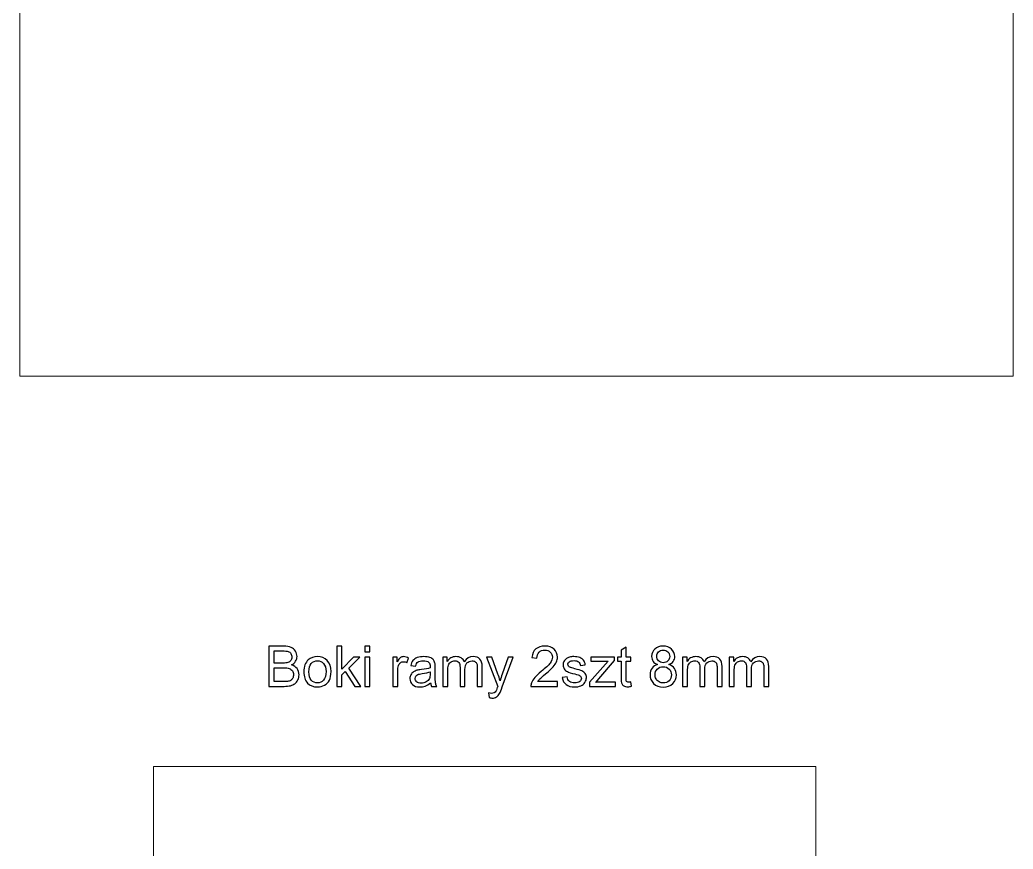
# Model space of a CAD drawing. Header units: millimetres. Extents: x -714 to 63, y -399 to 602.
# Drawn here: x -237 to 63, y 101.2 to 351.5 of the extents above; entities that cross this region are included whole.
import ezdxf

# ---------------------------------------------------------------- set-up
doc = ezdxf.new("R2010")
doc.units = ezdxf.units.MM
doc.header["$MEASUREMENT"] = 0
doc.layers.add('Layer 1', color=7, linetype='Continuous')

msp = doc.modelspace()

# ---------------------------------------------------------------- linework, layer by layer
at = {"layer": 'Layer 1', "color": 250, "lineweight": 20}
msp.add_lwpolyline([(-236.9828, 244.0033), (63.0172, 244.0033), (63.0172, 544.0033), (-236.9828, 544.0033), (-236.9828, 244.0033)], close=True, dxfattribs=at)
at = {"layer": 'Layer 1', "color": 250}
for points, knots in [([(-161.8298, 150.3164), (-161.8298, 150.3164), (-161.8298, 162.4406), (-161.8298, 162.4406), (-161.8298, 162.4406), (-161.8298, 162.4406), (-157.2814, 162.4406), (-157.2814, 162.4406), (-157.2814, 162.4406), (-156.3559, 162.4406), (-155.6137, 162.3193), (-155.0523, 162.0738), (-155.0523, 162.0738), (-154.4936, 161.8282), (-154.0563, 161.45), (-153.7403, 160.9392), (-153.7403, 160.9392), (-153.4214, 160.4312), (-153.2634, 159.8978), (-153.2634, 159.339), (-153.2634, 159.339), (-153.2634, 158.8226), (-153.4044, 158.3343), (-153.6838, 157.8771), (-153.6838, 157.8771), (-153.9631, 157.4199), (-154.3864, 157.0502), (-154.9535, 156.768), (-154.9535, 156.768), (-154.22, 156.5535), (-153.6556, 156.1866), (-153.2634, 155.6673), (-153.2634, 155.6673), (-152.8683, 155.1509), (-152.6709, 154.5384), (-152.6709, 153.8329), (-152.6709, 153.8329), (-152.6709, 153.2628), (-152.7922, 152.735), (-153.032, 152.2468), (-153.032, 152.2468), (-153.2719, 151.7586), (-153.5681, 151.3832), (-153.9208, 151.1179), (-153.9208, 151.1179), (-154.2735, 150.8554), (-154.7165, 150.6551), (-155.2469, 150.5196), (-155.2469, 150.5196), (-155.7802, 150.3841), (-156.4321, 150.3164), (-157.2052, 150.3164), (-157.2052, 150.3164), (-157.2052, 150.3164), (-161.8298, 150.3164), (-161.8298, 150.3164)], [0, 0, 0, 0, 0.06666667, 0.06666667, 0.06666667, 0.06666667, 0.13333333, 0.13333333, 0.13333333, 0.13333333, 0.2, 0.2, 0.2, 0.2, 0.26666667, 0.26666667, 0.26666667, 0.26666667, 0.33333333, 0.33333333, 0.33333333, 0.33333333, 0.4, 0.4, 0.4, 0.4, 0.46666667, 0.46666667, 0.46666667, 0.46666667, 0.53333333, 0.53333333, 0.53333333, 0.53333333, 0.6, 0.6, 0.6, 0.6, 0.66666667, 0.66666667, 0.66666667, 0.66666667, 0.73333333, 0.73333333, 0.73333333, 0.73333333, 0.8, 0.8, 0.8, 0.8, 0.86666667, 0.86666667, 0.86666667, 0.86666667, 1, 1, 1, 1]), ([(-141.235, 150.3164), (-141.235, 150.3164), (-141.235, 162.4406), (-141.235, 162.4406), (-141.235, 162.4406), (-141.235, 162.4406), (-139.7451, 162.4406), (-139.7451, 162.4406), (-139.7451, 162.4406), (-139.7451, 162.4406), (-139.7451, 155.5347), (-139.7451, 155.5347), (-139.7451, 155.5347), (-139.7451, 155.5347), (-136.2238, 159.1048), (-136.2238, 159.1048), (-136.2238, 159.1048), (-136.2238, 159.1048), (-134.2994, 159.1048), (-134.2994, 159.1048), (-134.2994, 159.1048), (-134.2994, 159.1048), (-137.6514, 155.8395), (-137.6514, 155.8395), (-137.6514, 155.8395), (-137.6514, 155.8395), (-133.9609, 150.3164), (-133.9609, 150.3164), (-133.9609, 150.3164), (-133.9609, 150.3164), (-135.7949, 150.3164), (-135.7949, 150.3164), (-135.7949, 150.3164), (-135.7949, 150.3164), (-138.7124, 154.8065), (-138.7124, 154.8065), (-138.7124, 154.8065), (-138.7124, 154.8065), (-139.7451, 153.8018), (-139.7451, 153.8018), (-139.7451, 153.8018), (-139.7451, 153.8018), (-139.7451, 150.3164), (-139.7451, 150.3164), (-139.7451, 150.3164), (-139.7451, 150.3164), (-141.235, 150.3164), (-141.235, 150.3164)], [0, 0, 0, 0, 0.07692308, 0.07692308, 0.07692308, 0.07692308, 0.15384615, 0.15384615, 0.15384615, 0.15384615, 0.23076923, 0.23076923, 0.23076923, 0.23076923, 0.30769231, 0.30769231, 0.30769231, 0.30769231, 0.38461538, 0.38461538, 0.38461538, 0.38461538, 0.46153846, 0.46153846, 0.46153846, 0.46153846, 0.53846154, 0.53846154, 0.53846154, 0.53846154, 0.61538462, 0.61538462, 0.61538462, 0.61538462, 0.69230769, 0.69230769, 0.69230769, 0.69230769, 0.76923077, 0.76923077, 0.76923077, 0.76923077, 0.84615385, 0.84615385, 0.84615385, 0.84615385, 1, 1, 1, 1]), ([(-132.7757, 160.7473), (-132.7757, 160.7473), (-132.7757, 162.4406), (-132.7757, 162.4406), (-132.7757, 162.4406), (-132.7757, 162.4406), (-131.2859, 162.4406), (-131.2859, 162.4406), (-131.2859, 162.4406), (-131.2859, 162.4406), (-131.2859, 160.7473), (-131.2859, 160.7473), (-131.2859, 160.7473), (-131.2859, 160.7473), (-132.7757, 160.7473), (-132.7757, 160.7473)], [0, 0, 0, 0, 0.2, 0.2, 0.2, 0.2, 0.4, 0.4, 0.4, 0.4, 0.6, 0.6, 0.6, 0.6, 1, 1, 1, 1]), ([(-74.5886, 151.7388), (-74.5886, 151.7388), (-74.5886, 150.3164), (-74.5886, 150.3164), (-74.5886, 150.3164), (-74.5886, 150.3164), (-82.6133, 150.3164), (-82.6133, 150.3164), (-82.6133, 150.3164), (-82.6246, 150.6748), (-82.5654, 151.0191), (-82.4384, 151.3522), (-82.4384, 151.3522), (-82.2324, 151.8968), (-81.9023, 152.4359), (-81.4481, 152.9636), (-81.4481, 152.9636), (-80.9938, 153.4914), (-80.3448, 154.101), (-79.5011, 154.7924), (-79.5011, 154.7924), (-78.1891, 155.8733), (-77.2975, 156.7285), (-76.8319, 157.3607), (-76.8319, 157.3607), (-76.3635, 157.9928), (-76.1293, 158.5911), (-76.1293, 159.1556), (-76.1293, 159.1556), (-76.1293, 159.7454), (-76.3409, 160.2421), (-76.7642, 160.6485), (-76.7642, 160.6485), (-77.1874, 161.0521), (-77.7405, 161.2553), (-78.4204, 161.2553), (-78.4204, 161.2553), (-79.14, 161.2553), (-79.7155, 161.0408), (-80.1472, 160.6118), (-80.1472, 160.6118), (-80.5789, 160.1857), (-80.7962, 159.593), (-80.8019, 158.8339), (-80.8019, 158.8339), (-80.8019, 158.8339), (-82.3256, 158.9862), (-82.3256, 158.9862), (-82.3256, 158.9862), (-82.2211, 160.1264), (-81.8261, 160.9957), (-81.1433, 161.594), (-81.1433, 161.594), (-80.4577, 162.1923), (-79.5406, 162.4914), (-78.3866, 162.4914), (-78.3866, 162.4914), (-77.2241, 162.4914), (-76.3014, 162.1697), (-75.6242, 161.5234), (-75.6242, 161.5234), (-74.9442, 160.8771), (-74.6056, 160.0756), (-74.6056, 159.1217), (-74.6056, 159.1217), (-74.6056, 158.6363), (-74.7044, 158.1593), (-74.9047, 157.6909), (-74.9047, 157.6909), (-75.1022, 157.2195), (-75.4324, 156.7257), (-75.8923, 156.2064), (-75.8923, 156.2064), (-76.3551, 155.6899), (-77.1197, 154.9759), (-78.1863, 154.0728), (-78.1863, 154.0728), (-79.0807, 153.3221), (-79.6563, 152.8141), (-79.9103, 152.546), (-79.9103, 152.546), (-80.1642, 152.2778), (-80.373, 152.0097), (-80.5395, 151.7388), (-80.5395, 151.7388), (-80.5395, 151.7388), (-74.5886, 151.7388), (-74.5886, 151.7388)], [0, 0, 0, 0, 0.04347826, 0.04347826, 0.04347826, 0.04347826, 0.08695652, 0.08695652, 0.08695652, 0.08695652, 0.13043478, 0.13043478, 0.13043478, 0.13043478, 0.17391304, 0.17391304, 0.17391304, 0.17391304, 0.2173913, 0.2173913, 0.2173913, 0.2173913, 0.26086957, 0.26086957, 0.26086957, 0.26086957, 0.30434783, 0.30434783, 0.30434783, 0.30434783, 0.34782609, 0.34782609, 0.34782609, 0.34782609, 0.39130435, 0.39130435, 0.39130435, 0.39130435, 0.43478261, 0.43478261, 0.43478261, 0.43478261, 0.47826087, 0.47826087, 0.47826087, 0.47826087, 0.52173913, 0.52173913, 0.52173913, 0.52173913, 0.56521739, 0.56521739, 0.56521739, 0.56521739, 0.60869565, 0.60869565, 0.60869565, 0.60869565, 0.65217391, 0.65217391, 0.65217391, 0.65217391, 0.69565217, 0.69565217, 0.69565217, 0.69565217, 0.73913043, 0.73913043, 0.73913043, 0.73913043, 0.7826087, 0.7826087, 0.7826087, 0.7826087, 0.82608696, 0.82608696, 0.82608696, 0.82608696, 0.86956522, 0.86956522, 0.86956522, 0.86956522, 0.91304348, 0.91304348, 0.91304348, 0.91304348, 1, 1, 1, 1]), ([(-52.408, 151.6457), (-52.408, 151.6457), (-52.2048, 150.3305), (-52.2048, 150.3305), (-52.2048, 150.3305), (-52.6224, 150.243), (-52.9977, 150.1979), (-53.3251, 150.1979), (-53.3251, 150.1979), (-53.8639, 150.1979), (-54.2816, 150.2825), (-54.5806, 150.4547), (-54.5806, 150.4547), (-54.8769, 150.6268), (-55.0857, 150.8498), (-55.2071, 151.1292), (-55.2071, 151.1292), (-55.3283, 151.4086), (-55.3876, 151.9956), (-55.3876, 152.8903), (-55.3876, 152.8903), (-55.3876, 152.8903), (-55.3876, 157.9533), (-55.3876, 157.9533), (-55.3876, 157.9533), (-55.3876, 157.9533), (-56.4881, 157.9533), (-56.4881, 157.9533), (-56.4881, 157.9533), (-56.4881, 157.9533), (-56.4881, 159.1048), (-56.4881, 159.1048), (-56.4881, 159.1048), (-56.4881, 159.1048), (-55.3876, 159.1048), (-55.3876, 159.1048), (-55.3876, 159.1048), (-55.3876, 159.1048), (-55.3876, 161.2779), (-55.3876, 161.2779), (-55.3876, 161.2779), (-55.3876, 161.2779), (-53.8978, 162.1725), (-53.8978, 162.1725), (-53.8978, 162.1725), (-53.8978, 162.1725), (-53.8978, 159.1048), (-53.8978, 159.1048), (-53.8978, 159.1048), (-53.8978, 159.1048), (-52.408, 159.1048), (-52.408, 159.1048), (-52.408, 159.1048), (-52.408, 159.1048), (-52.408, 157.9533), (-52.408, 157.9533), (-52.408, 157.9533), (-52.408, 157.9533), (-53.8978, 157.9533), (-53.8978, 157.9533), (-53.8978, 157.9533), (-53.8978, 157.9533), (-53.8978, 152.8056), (-53.8978, 152.8056), (-53.8978, 152.8056), (-53.8978, 152.3794), (-53.8724, 152.1057), (-53.8189, 151.9843), (-53.8189, 151.9843), (-53.7681, 151.863), (-53.6834, 151.767), (-53.5649, 151.6936), (-53.5649, 151.6936), (-53.4463, 151.6231), (-53.2771, 151.5864), (-53.057, 151.5864), (-53.057, 151.5864), (-52.8934, 151.5864), (-52.6761, 151.6062), (-52.408, 151.6457)], [0, 0, 0, 0, 0.04761905, 0.04761905, 0.04761905, 0.04761905, 0.0952381, 0.0952381, 0.0952381, 0.0952381, 0.14285714, 0.14285714, 0.14285714, 0.14285714, 0.19047619, 0.19047619, 0.19047619, 0.19047619, 0.23809524, 0.23809524, 0.23809524, 0.23809524, 0.28571429, 0.28571429, 0.28571429, 0.28571429, 0.33333333, 0.33333333, 0.33333333, 0.33333333, 0.38095238, 0.38095238, 0.38095238, 0.38095238, 0.42857143, 0.42857143, 0.42857143, 0.42857143, 0.47619048, 0.47619048, 0.47619048, 0.47619048, 0.52380952, 0.52380952, 0.52380952, 0.52380952, 0.57142857, 0.57142857, 0.57142857, 0.57142857, 0.61904762, 0.61904762, 0.61904762, 0.61904762, 0.66666667, 0.66666667, 0.66666667, 0.66666667, 0.71428571, 0.71428571, 0.71428571, 0.71428571, 0.76190476, 0.76190476, 0.76190476, 0.76190476, 0.80952381, 0.80952381, 0.80952381, 0.80952381, 0.85714286, 0.85714286, 0.85714286, 0.85714286, 0.9047619, 0.9047619, 0.9047619, 0.9047619, 1, 1, 1, 1]), ([(-44.3467, 156.8893), (-44.9647, 157.1151), (-45.4218, 157.4397), (-45.7209, 157.8574), (-45.7209, 157.8574), (-46.0171, 158.2779), (-46.1667, 158.7802), (-46.1667, 159.3644), (-46.1667, 159.3644), (-46.1667, 160.2478), (-45.8507, 160.9872), (-45.2186, 161.5883), (-45.2186, 161.5883), (-44.5838, 162.1895), (-43.7429, 162.4914), (-42.6905, 162.4914), (-42.6905, 162.4914), (-41.6352, 162.4914), (-40.7831, 162.1838), (-40.1397, 161.5686), (-40.1397, 161.5686), (-39.4964, 160.9533), (-39.1747, 160.2054), (-39.1747, 159.3221), (-39.1747, 159.3221), (-39.1747, 158.7605), (-39.3215, 158.2694), (-39.6149, 157.8545), (-39.6149, 157.8545), (-39.9084, 157.4369), (-40.3542, 157.1151), (-40.9551, 156.8893), (-40.9551, 156.8893), (-40.2131, 156.6466), (-39.6516, 156.2572), (-39.265, 155.7153), (-39.265, 155.7153), (-38.8785, 155.1763), (-38.6838, 154.5328), (-38.6838, 153.7821), (-38.6838, 153.7821), (-38.6838, 152.7463), (-39.0506, 151.8771), (-39.7814, 151.1715), (-39.7814, 151.1715), (-40.515, 150.466), (-41.4771, 150.1132), (-42.6707, 150.1132), (-42.6707, 150.1132), (-43.8642, 150.1132), (-44.8264, 150.466), (-45.56, 151.1744), (-45.56, 151.1744), (-46.2908, 151.8827), (-46.6576, 152.7661), (-46.6576, 153.8244), (-46.6576, 153.8244), (-46.6576, 154.6118), (-46.4574, 155.2722), (-46.0566, 155.8028), (-46.0566, 155.8028), (-45.6559, 156.3362), (-45.086, 156.6974), (-44.3467, 156.8893)], [0, 0, 0, 0, 0.05882353, 0.05882353, 0.05882353, 0.05882353, 0.11764706, 0.11764706, 0.11764706, 0.11764706, 0.17647059, 0.17647059, 0.17647059, 0.17647059, 0.23529412, 0.23529412, 0.23529412, 0.23529412, 0.29411765, 0.29411765, 0.29411765, 0.29411765, 0.35294118, 0.35294118, 0.35294118, 0.35294118, 0.41176471, 0.41176471, 0.41176471, 0.41176471, 0.47058824, 0.47058824, 0.47058824, 0.47058824, 0.52941176, 0.52941176, 0.52941176, 0.52941176, 0.58823529, 0.58823529, 0.58823529, 0.58823529, 0.64705882, 0.64705882, 0.64705882, 0.64705882, 0.70588235, 0.70588235, 0.70588235, 0.70588235, 0.76470588, 0.76470588, 0.76470588, 0.76470588, 0.82352941, 0.82352941, 0.82352941, 0.82352941, 0.88235294, 0.88235294, 0.88235294, 0.88235294, 1, 1, 1, 1]), ([(-160.2214, 157.3437), (-160.2214, 157.3437), (-157.6002, 157.3437), (-157.6002, 157.3437), (-157.6002, 157.3437), (-156.8892, 157.3437), (-156.3784, 157.3917), (-156.0709, 157.4848), (-156.0709, 157.4848), (-155.6617, 157.6062), (-155.3542, 157.8094), (-155.1483, 158.0916), (-155.1483, 158.0916), (-154.9422, 158.3738), (-154.8378, 158.7266), (-154.8378, 159.1528), (-154.8378, 159.1528), (-154.8378, 159.5563), (-154.9338, 159.9119), (-155.1285, 160.2167), (-155.1285, 160.2167), (-155.3203, 160.5244), (-155.5969, 160.736), (-155.9552, 160.8489), (-155.9552, 160.8489), (-156.3135, 160.9618), (-156.9287, 161.0182), (-157.7977, 161.0182), (-157.7977, 161.0182), (-157.7977, 161.0182), (-160.2214, 161.0182), (-160.2214, 161.0182), (-160.2214, 161.0182), (-160.2214, 161.0182), (-160.2214, 157.3437), (-160.2214, 157.3437)], [0, 0, 0, 0, 0.1, 0.1, 0.1, 0.1, 0.2, 0.2, 0.2, 0.2, 0.3, 0.3, 0.3, 0.3, 0.4, 0.4, 0.4, 0.4, 0.5, 0.5, 0.5, 0.5, 0.6, 0.6, 0.6, 0.6, 0.7, 0.7, 0.7, 0.7, 0.8, 0.8, 0.8, 0.8, 1, 1, 1, 1]), ([(-151.2149, 154.7106), (-151.2149, 156.3334), (-150.7634, 157.5356), (-149.8577, 158.3174), (-149.8577, 158.3174), (-149.1044, 158.9665), (-148.1817, 159.291), (-147.0954, 159.291), (-147.0954, 159.291), (-145.8906, 159.291), (-144.903, 158.8959), (-144.1355, 158.1057), (-144.1355, 158.1057), (-143.3708, 157.3183), (-142.9871, 156.2261), (-142.9871, 154.8348), (-142.9871, 154.8348), (-142.9871, 153.7059), (-143.1565, 152.8197), (-143.495, 152.1734), (-143.495, 152.1734), (-143.8336, 151.5271), (-144.3274, 151.0248), (-144.9764, 150.6664), (-144.9764, 150.6664), (-145.6225, 150.3079), (-146.3307, 150.1301), (-147.0954, 150.1301), (-147.0954, 150.1301), (-148.3256, 150.1301), (-149.3188, 150.5224), (-150.0778, 151.3098), (-150.0778, 151.3098), (-150.8368, 152.0972), (-151.2149, 153.2317), (-151.2149, 154.7106)], [0, 0, 0, 0, 0.1, 0.1, 0.1, 0.1, 0.2, 0.2, 0.2, 0.2, 0.3, 0.3, 0.3, 0.3, 0.4, 0.4, 0.4, 0.4, 0.5, 0.5, 0.5, 0.5, 0.6, 0.6, 0.6, 0.6, 0.7, 0.7, 0.7, 0.7, 0.8, 0.8, 0.8, 0.8, 1, 1, 1, 1]), ([(-132.7757, 150.3164), (-132.7757, 150.3164), (-132.7757, 159.1048), (-132.7757, 159.1048), (-132.7757, 159.1048), (-132.7757, 159.1048), (-131.2859, 159.1048), (-131.2859, 159.1048), (-131.2859, 159.1048), (-131.2859, 159.1048), (-131.2859, 150.3164), (-131.2859, 150.3164), (-131.2859, 150.3164), (-131.2859, 150.3164), (-132.7757, 150.3164), (-132.7757, 150.3164)], [0, 0, 0, 0, 0.2, 0.2, 0.2, 0.2, 0.4, 0.4, 0.4, 0.4, 0.6, 0.6, 0.6, 0.6, 1, 1, 1, 1]), ([(-124.3278, 150.3164), (-124.3278, 150.3164), (-124.3278, 159.1048), (-124.3278, 159.1048), (-124.3278, 159.1048), (-124.3278, 159.1048), (-122.9904, 159.1048), (-122.9904, 159.1048), (-122.9904, 159.1048), (-122.9904, 159.1048), (-122.9904, 157.7586), (-122.9904, 157.7586), (-122.9904, 157.7586), (-122.649, 158.3823), (-122.333, 158.7943), (-122.0423, 158.9919), (-122.0423, 158.9919), (-121.7518, 159.1923), (-121.4329, 159.291), (-121.0858, 159.291), (-121.0858, 159.291), (-120.5837, 159.291), (-120.0729, 159.133), (-119.5537, 158.8197), (-119.5537, 158.8197), (-119.5537, 158.8197), (-120.0842, 157.4453), (-120.0842, 157.4453), (-120.0842, 157.4453), (-120.4454, 157.6485), (-120.8065, 157.7501), (-121.1677, 157.7501), (-121.1677, 157.7501), (-121.4922, 157.7501), (-121.7828, 157.6513), (-122.0395, 157.4566), (-122.0395, 157.4566), (-122.2963, 157.2619), (-122.4797, 156.9909), (-122.5897, 156.6438), (-122.5897, 156.6438), (-122.7563, 156.1161), (-122.8381, 155.5375), (-122.8381, 154.9081), (-122.8381, 154.9081), (-122.8381, 154.9081), (-122.8381, 150.3164), (-122.8381, 150.3164), (-122.8381, 150.3164), (-122.8381, 150.3164), (-124.3278, 150.3164), (-124.3278, 150.3164)], [0, 0, 0, 0, 0.07142857, 0.07142857, 0.07142857, 0.07142857, 0.14285714, 0.14285714, 0.14285714, 0.14285714, 0.21428571, 0.21428571, 0.21428571, 0.21428571, 0.28571429, 0.28571429, 0.28571429, 0.28571429, 0.35714286, 0.35714286, 0.35714286, 0.35714286, 0.42857143, 0.42857143, 0.42857143, 0.42857143, 0.5, 0.5, 0.5, 0.5, 0.57142857, 0.57142857, 0.57142857, 0.57142857, 0.64285714, 0.64285714, 0.64285714, 0.64285714, 0.71428571, 0.71428571, 0.71428571, 0.71428571, 0.78571429, 0.78571429, 0.78571429, 0.78571429, 0.85714286, 0.85714286, 0.85714286, 0.85714286, 1, 1, 1, 1]), ([(-112.9342, 151.4171), (-113.4873, 150.9458), (-114.0206, 150.6156), (-114.5313, 150.4208), (-114.5313, 150.4208), (-115.042, 150.2261), (-115.5893, 150.1301), (-116.1762, 150.1301), (-116.1762, 150.1301), (-117.1412, 150.1301), (-117.8833, 150.3644), (-118.4025, 150.8357), (-118.4025, 150.8357), (-118.9217, 151.3042), (-119.1813, 151.9053), (-119.1813, 152.6363), (-119.1813, 152.6363), (-119.1813, 153.0652), (-119.0825, 153.4575), (-118.8878, 153.8131), (-118.8878, 153.8131), (-118.6903, 154.1687), (-118.4335, 154.4509), (-118.1175, 154.6654), (-118.1175, 154.6654), (-117.7987, 154.8799), (-117.4431, 155.0436), (-117.0453, 155.1537), (-117.0453, 155.1537), (-116.7519, 155.2299), (-116.3089, 155.3033), (-115.7191, 155.3766), (-115.7191, 155.3766), (-114.5172, 155.5177), (-113.6284, 155.6899), (-113.0612, 155.8875), (-113.0612, 155.8875), (-113.0556, 156.0907), (-113.0527, 156.2205), (-113.0527, 156.2741), (-113.0527, 156.2741), (-113.0527, 156.8781), (-113.1939, 157.3042), (-113.476, 157.5526), (-113.476, 157.5526), (-113.8569, 157.8884), (-114.424, 158.0549), (-115.1746, 158.0549), (-115.1746, 158.0549), (-115.8772, 158.0549), (-116.3964, 157.9307), (-116.7293, 157.6852), (-116.7293, 157.6852), (-117.065, 157.4397), (-117.3106, 157.0051), (-117.4713, 156.3785), (-117.4713, 156.3785), (-117.4713, 156.3785), (-118.9273, 156.5817), (-118.9273, 156.5817), (-118.9273, 156.5817), (-118.7947, 157.2054), (-118.5774, 157.7106), (-118.2727, 158.0944), (-118.2727, 158.0944), (-117.9679, 158.4783), (-117.5278, 158.7718), (-116.9521, 158.9806), (-116.9521, 158.9806), (-116.3794, 159.1866), (-115.7107, 159.291), (-114.9545, 159.291), (-114.9545, 159.291), (-114.2039, 159.291), (-113.5917, 159.2036), (-113.1205, 159.0258), (-113.1205, 159.0258), (-112.6521, 158.848), (-112.3051, 158.6278), (-112.0849, 158.3597), (-112.0849, 158.3597), (-111.8648, 158.0916), (-111.7097, 157.7529), (-111.6194, 157.3437), (-111.6194, 157.3437), (-111.5714, 157.0897), (-111.546, 156.6325), (-111.546, 155.9749), (-111.546, 155.9749), (-111.546, 155.9749), (-111.546, 153.9994), (-111.546, 153.9994), (-111.546, 153.9994), (-111.546, 152.6193), (-111.5149, 151.7473), (-111.4528, 151.3776), (-111.4528, 151.3776), (-111.3937, 151.0078), (-111.2695, 150.6551), (-111.0889, 150.3164), (-111.0889, 150.3164), (-111.0889, 150.3164), (-112.6464, 150.3164), (-112.6464, 150.3164), (-112.6464, 150.3164), (-112.7959, 150.6297), (-112.8919, 150.9966), (-112.9342, 151.4171)], [0, 0, 0, 0, 0.03571429, 0.03571429, 0.03571429, 0.03571429, 0.07142857, 0.07142857, 0.07142857, 0.07142857, 0.10714286, 0.10714286, 0.10714286, 0.10714286, 0.14285714, 0.14285714, 0.14285714, 0.14285714, 0.17857143, 0.17857143, 0.17857143, 0.17857143, 0.21428571, 0.21428571, 0.21428571, 0.21428571, 0.25, 0.25, 0.25, 0.25, 0.28571429, 0.28571429, 0.28571429, 0.28571429, 0.32142857, 0.32142857, 0.32142857, 0.32142857, 0.35714286, 0.35714286, 0.35714286, 0.35714286, 0.39285714, 0.39285714, 0.39285714, 0.39285714, 0.42857143, 0.42857143, 0.42857143, 0.42857143, 0.46428571, 0.46428571, 0.46428571, 0.46428571, 0.5, 0.5, 0.5, 0.5, 0.53571429, 0.53571429, 0.53571429, 0.53571429, 0.57142857, 0.57142857, 0.57142857, 0.57142857, 0.60714286, 0.60714286, 0.60714286, 0.60714286, 0.64285714, 0.64285714, 0.64285714, 0.64285714, 0.67857143, 0.67857143, 0.67857143, 0.67857143, 0.71428571, 0.71428571, 0.71428571, 0.71428571, 0.75, 0.75, 0.75, 0.75, 0.78571429, 0.78571429, 0.78571429, 0.78571429, 0.82142857, 0.82142857, 0.82142857, 0.82142857, 0.85714286, 0.85714286, 0.85714286, 0.85714286, 0.89285714, 0.89285714, 0.89285714, 0.89285714, 0.92857143, 0.92857143, 0.92857143, 0.92857143, 1, 1, 1, 1]), ([(-109.2577, 150.3164), (-109.2577, 150.3164), (-109.2577, 159.1048), (-109.2577, 159.1048), (-109.2577, 159.1048), (-109.2577, 159.1048), (-107.9203, 159.1048), (-107.9203, 159.1048), (-107.9203, 159.1048), (-107.9203, 159.1048), (-107.9203, 157.863), (-107.9203, 157.863), (-107.9203, 157.863), (-107.6466, 158.292), (-107.2797, 158.6391), (-106.8226, 158.8988), (-106.8226, 158.8988), (-106.3655, 159.1612), (-105.8464, 159.291), (-105.2623, 159.291), (-105.2623, 159.291), (-104.6133, 159.291), (-104.08, 159.1556), (-103.6653, 158.8875), (-103.6653, 158.8875), (-103.2505, 158.6165), (-102.9571, 158.2412), (-102.7878, 157.7558), (-102.7878, 157.7558), (-102.088, 158.7802), (-101.1823, 159.291), (-100.0649, 159.291), (-100.0649, 159.291), (-99.1902, 159.291), (-98.5158, 159.0512), (-98.0474, 158.5686), (-98.0474, 158.5686), (-97.5763, 158.086), (-97.3393, 157.3437), (-97.3393, 156.3418), (-97.3393, 156.3418), (-97.3393, 156.3418), (-97.3393, 150.3164), (-97.3393, 150.3164), (-97.3393, 150.3164), (-97.3393, 150.3164), (-98.8291, 150.3164), (-98.8291, 150.3164), (-98.8291, 150.3164), (-98.8291, 150.3164), (-98.8291, 155.8479), (-98.8291, 155.8479), (-98.8291, 155.8479), (-98.8291, 156.4406), (-98.8799, 156.8696), (-98.9757, 157.1321), (-98.9757, 157.1321), (-99.0717, 157.3945), (-99.2467, 157.6034), (-99.5034, 157.7642), (-99.5034, 157.7642), (-99.7574, 157.9251), (-100.0565, 158.0041), (-100.3978, 158.0041), (-100.3978, 158.0041), (-101.0186, 158.0041), (-101.5322, 157.7981), (-101.9413, 157.3889), (-101.9413, 157.3889), (-102.3504, 156.9768), (-102.5536, 156.3193), (-102.5536, 155.4161), (-102.5536, 155.4161), (-102.5536, 155.4161), (-102.5536, 150.3164), (-102.5536, 150.3164), (-102.5536, 150.3164), (-102.5536, 150.3164), (-104.0433, 150.3164), (-104.0433, 150.3164), (-104.0433, 150.3164), (-104.0433, 150.3164), (-104.0433, 156.0201), (-104.0433, 156.0201), (-104.0433, 156.0201), (-104.0433, 156.6805), (-104.1647, 157.1772), (-104.4074, 157.5074), (-104.4074, 157.5074), (-104.65, 157.8376), (-105.0479, 158.0041), (-105.5981, 158.0041), (-105.5981, 158.0041), (-106.0157, 158.0041), (-106.4022, 157.8941), (-106.7578, 157.6739), (-106.7578, 157.6739), (-107.1133, 157.4538), (-107.37, 157.1321), (-107.5309, 156.7059), (-107.5309, 156.7059), (-107.6889, 156.2826), (-107.7679, 155.6701), (-107.7679, 154.8715), (-107.7679, 154.8715), (-107.7679, 154.8715), (-107.7679, 150.3164), (-107.7679, 150.3164), (-107.7679, 150.3164), (-107.7679, 150.3164), (-109.2577, 150.3164), (-109.2577, 150.3164)], [0, 0, 0, 0, 0.03448276, 0.03448276, 0.03448276, 0.03448276, 0.06896552, 0.06896552, 0.06896552, 0.06896552, 0.10344828, 0.10344828, 0.10344828, 0.10344828, 0.13793103, 0.13793103, 0.13793103, 0.13793103, 0.17241379, 0.17241379, 0.17241379, 0.17241379, 0.20689655, 0.20689655, 0.20689655, 0.20689655, 0.24137931, 0.24137931, 0.24137931, 0.24137931, 0.27586207, 0.27586207, 0.27586207, 0.27586207, 0.31034483, 0.31034483, 0.31034483, 0.31034483, 0.34482759, 0.34482759, 0.34482759, 0.34482759, 0.37931034, 0.37931034, 0.37931034, 0.37931034, 0.4137931, 0.4137931, 0.4137931, 0.4137931, 0.44827586, 0.44827586, 0.44827586, 0.44827586, 0.48275862, 0.48275862, 0.48275862, 0.48275862, 0.51724138, 0.51724138, 0.51724138, 0.51724138, 0.55172414, 0.55172414, 0.55172414, 0.55172414, 0.5862069, 0.5862069, 0.5862069, 0.5862069, 0.62068966, 0.62068966, 0.62068966, 0.62068966, 0.65517241, 0.65517241, 0.65517241, 0.65517241, 0.68965517, 0.68965517, 0.68965517, 0.68965517, 0.72413793, 0.72413793, 0.72413793, 0.72413793, 0.75862069, 0.75862069, 0.75862069, 0.75862069, 0.79310345, 0.79310345, 0.79310345, 0.79310345, 0.82758621, 0.82758621, 0.82758621, 0.82758621, 0.86206897, 0.86206897, 0.86206897, 0.86206897, 0.89655172, 0.89655172, 0.89655172, 0.89655172, 0.93103448, 0.93103448, 0.93103448, 0.93103448, 1, 1, 1, 1]), ([(-95.2231, 146.9382), (-95.2231, 146.9382), (-95.3924, 148.3154), (-95.3924, 148.3154), (-95.3924, 148.3154), (-95.0651, 148.228), (-94.783, 148.1828), (-94.5403, 148.1828), (-94.5403, 148.1828), (-94.2073, 148.1828), (-93.942, 148.2392), (-93.7446, 148.3493), (-93.7446, 148.3493), (-93.5442, 148.4594), (-93.3806, 148.6146), (-93.2536, 148.8122), (-93.2536, 148.8122), (-93.1605, 148.9617), (-93.0081, 149.3314), (-92.7994, 149.9241), (-92.7994, 149.9241), (-92.7711, 150.006), (-92.7288, 150.1273), (-92.6667, 150.2882), (-92.6667, 150.2882), (-92.6667, 150.2882), (-96.0019, 159.1048), (-96.0019, 159.1048), (-96.0019, 159.1048), (-96.0019, 159.1048), (-94.4104, 159.1048), (-94.4104, 159.1048), (-94.4104, 159.1048), (-94.4104, 159.1048), (-92.5764, 154.0304), (-92.5764, 154.0304), (-92.5764, 154.0304), (-92.3366, 153.3898), (-92.1249, 152.7125), (-91.936, 152.0013), (-91.936, 152.0013), (-91.7638, 152.6701), (-91.5607, 153.3305), (-91.3236, 153.9796), (-91.3236, 153.9796), (-91.3236, 153.9796), (-89.4501, 159.1048), (-89.4501, 159.1048), (-89.4501, 159.1048), (-89.4501, 159.1048), (-87.9631, 159.1048), (-87.9631, 159.1048), (-87.9631, 159.1048), (-87.9631, 159.1048), (-91.2841, 150.164), (-91.2841, 150.164), (-91.2841, 150.164), (-91.6424, 149.2016), (-91.9218, 148.5412), (-92.1221, 148.1772), (-92.1221, 148.1772), (-92.3874, 147.6889), (-92.6921, 147.3305), (-93.0335, 147.1019), (-93.0335, 147.1019), (-93.3778, 146.8733), (-93.7869, 146.7604), (-94.261, 146.7604), (-94.261, 146.7604), (-94.5487, 146.7604), (-94.8704, 146.8197), (-95.2231, 146.9382)], [0, 0, 0, 0, 0.05263158, 0.05263158, 0.05263158, 0.05263158, 0.10526316, 0.10526316, 0.10526316, 0.10526316, 0.15789474, 0.15789474, 0.15789474, 0.15789474, 0.21052632, 0.21052632, 0.21052632, 0.21052632, 0.26315789, 0.26315789, 0.26315789, 0.26315789, 0.31578947, 0.31578947, 0.31578947, 0.31578947, 0.36842105, 0.36842105, 0.36842105, 0.36842105, 0.42105263, 0.42105263, 0.42105263, 0.42105263, 0.47368421, 0.47368421, 0.47368421, 0.47368421, 0.52631579, 0.52631579, 0.52631579, 0.52631579, 0.57894737, 0.57894737, 0.57894737, 0.57894737, 0.63157895, 0.63157895, 0.63157895, 0.63157895, 0.68421053, 0.68421053, 0.68421053, 0.68421053, 0.73684211, 0.73684211, 0.73684211, 0.73684211, 0.78947368, 0.78947368, 0.78947368, 0.78947368, 0.84210526, 0.84210526, 0.84210526, 0.84210526, 0.89473684, 0.89473684, 0.89473684, 0.89473684, 1, 1, 1, 1]), ([(-73.1639, 152.9411), (-73.1639, 152.9411), (-71.691, 153.1781), (-71.691, 153.1781), (-71.691, 153.1781), (-71.6091, 152.5883), (-71.3777, 152.1367), (-70.9996, 151.8206), (-70.9996, 151.8206), (-70.6216, 151.5074), (-70.0911, 151.3493), (-69.4139, 151.3493), (-69.4139, 151.3493), (-68.7282, 151.3493), (-68.2203, 151.4876), (-67.8874, 151.767), (-67.8874, 151.767), (-67.5573, 152.0436), (-67.3908, 152.371), (-67.3908, 152.7463), (-67.3908, 152.7463), (-67.3908, 153.0822), (-67.5404, 153.3475), (-67.8366, 153.5394), (-67.8366, 153.5394), (-68.0455, 153.672), (-68.5534, 153.8385), (-69.3603, 154.0445), (-69.3603, 154.0445), (-70.4494, 154.3183), (-71.2028, 154.5554), (-71.6261, 154.7557), (-71.6261, 154.7557), (-72.0465, 154.9589), (-72.3653, 155.2355), (-72.5826, 155.5911), (-72.5826, 155.5911), (-72.7998, 155.9439), (-72.9099, 156.3362), (-72.9099, 156.7652), (-72.9099, 156.7652), (-72.9099, 157.1575), (-72.8196, 157.5187), (-72.6419, 157.8517), (-72.6419, 157.8517), (-72.4612, 158.1847), (-72.2186, 158.4613), (-71.911, 158.6815), (-71.911, 158.6815), (-71.6797, 158.8508), (-71.3636, 158.9947), (-70.9658, 159.1132), (-70.9658, 159.1132), (-70.5651, 159.2318), (-70.1391, 159.291), (-69.682, 159.291), (-69.682, 159.291), (-68.9935, 159.291), (-68.3897, 159.1923), (-67.8705, 158.9919), (-67.8705, 158.9919), (-67.3485, 158.7943), (-66.9648, 158.5234), (-66.7165, 158.1847), (-66.7165, 158.1847), (-66.471, 157.8433), (-66.2988, 157.3889), (-66.2058, 156.8188), (-66.2058, 156.8188), (-66.2058, 156.8188), (-67.6616, 156.6156), (-67.6616, 156.6156), (-67.6616, 156.6156), (-67.7266, 157.0728), (-67.9185, 157.4312), (-68.2345, 157.688), (-68.2345, 157.688), (-68.5505, 157.9449), (-68.9964, 158.0719), (-69.5747, 158.0719), (-69.5747, 158.0719), (-70.2548, 158.0719), (-70.7429, 157.959), (-71.0335, 157.7332), (-71.0335, 157.7332), (-71.3242, 157.5074), (-71.4708, 157.2421), (-71.4708, 156.9401), (-71.4708, 156.9401), (-71.4708, 156.7482), (-71.4116, 156.5733), (-71.2903, 156.418), (-71.2903, 156.418), (-71.169, 156.26), (-70.9799, 156.1273), (-70.7203, 156.0229), (-70.7203, 156.0229), (-70.5708, 155.9665), (-70.1362, 155.8395), (-69.4083, 155.6419), (-69.4083, 155.6419), (-68.3586, 155.3625), (-67.6251, 155.1311), (-67.2074, 154.9533), (-67.2074, 154.9533), (-66.7898, 154.7755), (-66.4625, 154.513), (-66.2255, 154.1744), (-66.2255, 154.1744), (-65.9856, 153.8329), (-65.8671, 153.4095), (-65.8671, 152.9016), (-65.8671, 152.9016), (-65.8671, 152.4077), (-66.011, 151.942), (-66.3016, 151.5046), (-66.3016, 151.5046), (-66.5923, 151.0671), (-67.0099, 150.7284), (-67.5545, 150.4886), (-67.5545, 150.4886), (-68.1019, 150.2487), (-68.7198, 150.1301), (-69.4083, 150.1301), (-69.4083, 150.1301), (-70.5482, 150.1301), (-71.42, 150.3672), (-72.0182, 150.8385), (-72.0182, 150.8385), (-72.6165, 151.3126), (-72.9974, 152.0126), (-73.1639, 152.9411)], [0, 0, 0, 0, 0.02941176, 0.02941176, 0.02941176, 0.02941176, 0.05882353, 0.05882353, 0.05882353, 0.05882353, 0.08823529, 0.08823529, 0.08823529, 0.08823529, 0.11764706, 0.11764706, 0.11764706, 0.11764706, 0.14705882, 0.14705882, 0.14705882, 0.14705882, 0.17647059, 0.17647059, 0.17647059, 0.17647059, 0.20588235, 0.20588235, 0.20588235, 0.20588235, 0.23529412, 0.23529412, 0.23529412, 0.23529412, 0.26470588, 0.26470588, 0.26470588, 0.26470588, 0.29411765, 0.29411765, 0.29411765, 0.29411765, 0.32352941, 0.32352941, 0.32352941, 0.32352941, 0.35294118, 0.35294118, 0.35294118, 0.35294118, 0.38235294, 0.38235294, 0.38235294, 0.38235294, 0.41176471, 0.41176471, 0.41176471, 0.41176471, 0.44117647, 0.44117647, 0.44117647, 0.44117647, 0.47058824, 0.47058824, 0.47058824, 0.47058824, 0.5, 0.5, 0.5, 0.5, 0.52941176, 0.52941176, 0.52941176, 0.52941176, 0.55882353, 0.55882353, 0.55882353, 0.55882353, 0.58823529, 0.58823529, 0.58823529, 0.58823529, 0.61764706, 0.61764706, 0.61764706, 0.61764706, 0.64705882, 0.64705882, 0.64705882, 0.64705882, 0.67647059, 0.67647059, 0.67647059, 0.67647059, 0.70588235, 0.70588235, 0.70588235, 0.70588235, 0.73529412, 0.73529412, 0.73529412, 0.73529412, 0.76470588, 0.76470588, 0.76470588, 0.76470588, 0.79411765, 0.79411765, 0.79411765, 0.79411765, 0.82352941, 0.82352941, 0.82352941, 0.82352941, 0.85294118, 0.85294118, 0.85294118, 0.85294118, 0.88235294, 0.88235294, 0.88235294, 0.88235294, 0.91176471, 0.91176471, 0.91176471, 0.91176471, 0.94117647, 0.94117647, 0.94117647, 0.94117647, 1, 1, 1, 1]), ([(-64.8936, 150.3164), (-64.8936, 150.3164), (-64.8936, 151.53), (-64.8936, 151.53), (-64.8936, 151.53), (-64.8936, 151.53), (-59.3295, 157.9533), (-59.3295, 157.9533), (-59.3295, 157.9533), (-59.9615, 157.9195), (-60.5173, 157.9025), (-60.997, 157.9025), (-60.997, 157.9025), (-60.997, 157.9025), (-64.555, 157.9025), (-64.555, 157.9025), (-64.555, 157.9025), (-64.555, 157.9025), (-64.555, 159.1048), (-64.555, 159.1048), (-64.555, 159.1048), (-64.555, 159.1048), (-57.3938, 159.1048), (-57.3938, 159.1048), (-57.3938, 159.1048), (-57.3938, 159.1048), (-57.3938, 158.1255), (-57.3938, 158.1255), (-57.3938, 158.1255), (-57.3938, 158.1255), (-62.1567, 152.5544), (-62.1567, 152.5544), (-62.1567, 152.5544), (-62.1567, 152.5544), (-63.068, 151.5187), (-63.068, 151.5187), (-63.068, 151.5187), (-62.3994, 151.5751), (-61.7729, 151.6033), (-61.1889, 151.6033), (-61.1889, 151.6033), (-61.1889, 151.6033), (-57.1229, 151.6033), (-57.1229, 151.6033), (-57.1229, 151.6033), (-57.1229, 151.6033), (-57.1229, 150.3164), (-57.1229, 150.3164), (-57.1229, 150.3164), (-57.1229, 150.3164), (-64.8936, 150.3164), (-64.8936, 150.3164)], [0, 0, 0, 0, 0.07142857, 0.07142857, 0.07142857, 0.07142857, 0.14285714, 0.14285714, 0.14285714, 0.14285714, 0.21428571, 0.21428571, 0.21428571, 0.21428571, 0.28571429, 0.28571429, 0.28571429, 0.28571429, 0.35714286, 0.35714286, 0.35714286, 0.35714286, 0.42857143, 0.42857143, 0.42857143, 0.42857143, 0.5, 0.5, 0.5, 0.5, 0.57142857, 0.57142857, 0.57142857, 0.57142857, 0.64285714, 0.64285714, 0.64285714, 0.64285714, 0.71428571, 0.71428571, 0.71428571, 0.71428571, 0.78571429, 0.78571429, 0.78571429, 0.78571429, 0.85714286, 0.85714286, 0.85714286, 0.85714286, 1, 1, 1, 1]), ([(-44.643, 159.418), (-44.643, 158.8423), (-44.4596, 158.3738), (-44.0957, 158.0098), (-44.0957, 158.0098), (-43.7288, 157.6457), (-43.2491, 157.4623), (-42.6538, 157.4623), (-42.6538, 157.4623), (-42.0754, 157.4623), (-41.607, 157.6429), (-41.243, 158.0041), (-41.243, 158.0041), (-40.879, 158.3654), (-40.6984, 158.8085), (-40.6984, 159.3334), (-40.6984, 159.3334), (-40.6984, 159.8809), (-40.8847, 160.3409), (-41.2599, 160.7134), (-41.2599, 160.7134), (-41.6324, 161.086), (-42.1036, 161.2722), (-42.6707, 161.2722), (-42.6707, 161.2722), (-43.2435, 161.2722), (-43.7147, 161.0888), (-44.0872, 160.7247), (-44.0872, 160.7247), (-44.4568, 160.3607), (-44.643, 159.926), (-44.643, 159.418)], [0, 0, 0, 0, 0.11111111, 0.11111111, 0.11111111, 0.11111111, 0.22222222, 0.22222222, 0.22222222, 0.22222222, 0.33333333, 0.33333333, 0.33333333, 0.33333333, 0.44444444, 0.44444444, 0.44444444, 0.44444444, 0.55555556, 0.55555556, 0.55555556, 0.55555556, 0.66666667, 0.66666667, 0.66666667, 0.66666667, 0.77777778, 0.77777778, 0.77777778, 0.77777778, 1, 1, 1, 1]), ([(-36.8187, 150.3164), (-36.8187, 150.3164), (-36.8187, 159.1048), (-36.8187, 159.1048), (-36.8187, 159.1048), (-36.8187, 159.1048), (-35.4813, 159.1048), (-35.4813, 159.1048), (-35.4813, 159.1048), (-35.4813, 159.1048), (-35.4813, 157.863), (-35.4813, 157.863), (-35.4813, 157.863), (-35.2076, 158.292), (-34.8408, 158.6391), (-34.3837, 158.8988), (-34.3837, 158.8988), (-33.9266, 159.1612), (-33.4074, 159.291), (-32.8233, 159.291), (-32.8233, 159.291), (-32.1744, 159.291), (-31.6411, 159.1556), (-31.2264, 158.8875), (-31.2264, 158.8875), (-30.8115, 158.6165), (-30.5181, 158.2412), (-30.3488, 157.7558), (-30.3488, 157.7558), (-29.649, 158.7802), (-28.7433, 159.291), (-27.6259, 159.291), (-27.6259, 159.291), (-26.7512, 159.291), (-26.0769, 159.0512), (-25.6085, 158.5686), (-25.6085, 158.5686), (-25.1373, 158.086), (-24.9003, 157.3437), (-24.9003, 156.3418), (-24.9003, 156.3418), (-24.9003, 156.3418), (-24.9003, 150.3164), (-24.9003, 150.3164), (-24.9003, 150.3164), (-24.9003, 150.3164), (-26.3901, 150.3164), (-26.3901, 150.3164), (-26.3901, 150.3164), (-26.3901, 150.3164), (-26.3901, 155.8479), (-26.3901, 155.8479), (-26.3901, 155.8479), (-26.3901, 156.4406), (-26.4409, 156.8696), (-26.5368, 157.1321), (-26.5368, 157.1321), (-26.6328, 157.3945), (-26.8077, 157.6034), (-27.0645, 157.7642), (-27.0645, 157.7642), (-27.3184, 157.9251), (-27.6175, 158.0041), (-27.9589, 158.0041), (-27.9589, 158.0041), (-28.5796, 158.0041), (-29.0932, 157.7981), (-29.5023, 157.3889), (-29.5023, 157.3889), (-29.9114, 156.9768), (-30.1146, 156.3193), (-30.1146, 155.4161), (-30.1146, 155.4161), (-30.1146, 155.4161), (-30.1146, 150.3164), (-30.1146, 150.3164), (-30.1146, 150.3164), (-30.1146, 150.3164), (-31.6044, 150.3164), (-31.6044, 150.3164), (-31.6044, 150.3164), (-31.6044, 150.3164), (-31.6044, 156.0201), (-31.6044, 156.0201), (-31.6044, 156.0201), (-31.6044, 156.6805), (-31.7257, 157.1772), (-31.9684, 157.5074), (-31.9684, 157.5074), (-32.211, 157.8376), (-32.609, 158.0041), (-33.1591, 158.0041), (-33.1591, 158.0041), (-33.5767, 158.0041), (-33.9633, 157.8941), (-34.3188, 157.6739), (-34.3188, 157.6739), (-34.6743, 157.4538), (-34.9311, 157.1321), (-35.0919, 156.7059), (-35.0919, 156.7059), (-35.2499, 156.2826), (-35.329, 155.6701), (-35.329, 154.8715), (-35.329, 154.8715), (-35.329, 154.8715), (-35.329, 150.3164), (-35.329, 150.3164), (-35.329, 150.3164), (-35.329, 150.3164), (-36.8187, 150.3164), (-36.8187, 150.3164)], [0, 0, 0, 0, 0.03448276, 0.03448276, 0.03448276, 0.03448276, 0.06896552, 0.06896552, 0.06896552, 0.06896552, 0.10344828, 0.10344828, 0.10344828, 0.10344828, 0.13793103, 0.13793103, 0.13793103, 0.13793103, 0.17241379, 0.17241379, 0.17241379, 0.17241379, 0.20689655, 0.20689655, 0.20689655, 0.20689655, 0.24137931, 0.24137931, 0.24137931, 0.24137931, 0.27586207, 0.27586207, 0.27586207, 0.27586207, 0.31034483, 0.31034483, 0.31034483, 0.31034483, 0.34482759, 0.34482759, 0.34482759, 0.34482759, 0.37931034, 0.37931034, 0.37931034, 0.37931034, 0.4137931, 0.4137931, 0.4137931, 0.4137931, 0.44827586, 0.44827586, 0.44827586, 0.44827586, 0.48275862, 0.48275862, 0.48275862, 0.48275862, 0.51724138, 0.51724138, 0.51724138, 0.51724138, 0.55172414, 0.55172414, 0.55172414, 0.55172414, 0.5862069, 0.5862069, 0.5862069, 0.5862069, 0.62068966, 0.62068966, 0.62068966, 0.62068966, 0.65517241, 0.65517241, 0.65517241, 0.65517241, 0.68965517, 0.68965517, 0.68965517, 0.68965517, 0.72413793, 0.72413793, 0.72413793, 0.72413793, 0.75862069, 0.75862069, 0.75862069, 0.75862069, 0.79310345, 0.79310345, 0.79310345, 0.79310345, 0.82758621, 0.82758621, 0.82758621, 0.82758621, 0.86206897, 0.86206897, 0.86206897, 0.86206897, 0.89655172, 0.89655172, 0.89655172, 0.89655172, 0.93103448, 0.93103448, 0.93103448, 0.93103448, 1, 1, 1, 1]), ([(-22.7164, 150.3164), (-22.7164, 150.3164), (-22.7164, 159.1048), (-22.7164, 159.1048), (-22.7164, 159.1048), (-22.7164, 159.1048), (-21.379, 159.1048), (-21.379, 159.1048), (-21.379, 159.1048), (-21.379, 159.1048), (-21.379, 157.863), (-21.379, 157.863), (-21.379, 157.863), (-21.1053, 158.292), (-20.7384, 158.6391), (-20.2813, 158.8988), (-20.2813, 158.8988), (-19.8242, 159.1612), (-19.305, 159.291), (-18.721, 159.291), (-18.721, 159.291), (-18.072, 159.291), (-17.5387, 159.1556), (-17.124, 158.8875), (-17.124, 158.8875), (-16.7092, 158.6165), (-16.4158, 158.2412), (-16.2465, 157.7558), (-16.2465, 157.7558), (-15.5467, 158.7802), (-14.641, 159.291), (-13.5236, 159.291), (-13.5236, 159.291), (-12.6489, 159.291), (-11.9745, 159.0512), (-11.5061, 158.5686), (-11.5061, 158.5686), (-11.0349, 158.086), (-10.798, 157.3437), (-10.798, 156.3418), (-10.798, 156.3418), (-10.798, 156.3418), (-10.798, 150.3164), (-10.798, 150.3164), (-10.798, 150.3164), (-10.798, 150.3164), (-12.2878, 150.3164), (-12.2878, 150.3164), (-12.2878, 150.3164), (-12.2878, 150.3164), (-12.2878, 155.8479), (-12.2878, 155.8479), (-12.2878, 155.8479), (-12.2878, 156.4406), (-12.3386, 156.8696), (-12.4344, 157.1321), (-12.4344, 157.1321), (-12.5304, 157.3945), (-12.7054, 157.6034), (-12.9621, 157.7642), (-12.9621, 157.7642), (-13.2161, 157.9251), (-13.5152, 158.0041), (-13.8565, 158.0041), (-13.8565, 158.0041), (-14.4773, 158.0041), (-14.9909, 157.7981), (-15.4, 157.3889), (-15.4, 157.3889), (-15.8091, 156.9768), (-16.0123, 156.3193), (-16.0123, 155.4161), (-16.0123, 155.4161), (-16.0123, 155.4161), (-16.0123, 150.3164), (-16.0123, 150.3164), (-16.0123, 150.3164), (-16.0123, 150.3164), (-17.502, 150.3164), (-17.502, 150.3164), (-17.502, 150.3164), (-17.502, 150.3164), (-17.502, 156.0201), (-17.502, 156.0201), (-17.502, 156.0201), (-17.502, 156.6805), (-17.6234, 157.1772), (-17.8661, 157.5074), (-17.8661, 157.5074), (-18.1087, 157.8376), (-18.5066, 158.0041), (-19.0568, 158.0041), (-19.0568, 158.0041), (-19.4744, 158.0041), (-19.8609, 157.8941), (-20.2164, 157.6739), (-20.2164, 157.6739), (-20.572, 157.4538), (-20.8287, 157.1321), (-20.9896, 156.7059), (-20.9896, 156.7059), (-21.1475, 156.2826), (-21.2266, 155.6701), (-21.2266, 154.8715), (-21.2266, 154.8715), (-21.2266, 154.8715), (-21.2266, 150.3164), (-21.2266, 150.3164), (-21.2266, 150.3164), (-21.2266, 150.3164), (-22.7164, 150.3164), (-22.7164, 150.3164)], [0, 0, 0, 0, 0.03448276, 0.03448276, 0.03448276, 0.03448276, 0.06896552, 0.06896552, 0.06896552, 0.06896552, 0.10344828, 0.10344828, 0.10344828, 0.10344828, 0.13793103, 0.13793103, 0.13793103, 0.13793103, 0.17241379, 0.17241379, 0.17241379, 0.17241379, 0.20689655, 0.20689655, 0.20689655, 0.20689655, 0.24137931, 0.24137931, 0.24137931, 0.24137931, 0.27586207, 0.27586207, 0.27586207, 0.27586207, 0.31034483, 0.31034483, 0.31034483, 0.31034483, 0.34482759, 0.34482759, 0.34482759, 0.34482759, 0.37931034, 0.37931034, 0.37931034, 0.37931034, 0.4137931, 0.4137931, 0.4137931, 0.4137931, 0.44827586, 0.44827586, 0.44827586, 0.44827586, 0.48275862, 0.48275862, 0.48275862, 0.48275862, 0.51724138, 0.51724138, 0.51724138, 0.51724138, 0.55172414, 0.55172414, 0.55172414, 0.55172414, 0.5862069, 0.5862069, 0.5862069, 0.5862069, 0.62068966, 0.62068966, 0.62068966, 0.62068966, 0.65517241, 0.65517241, 0.65517241, 0.65517241, 0.68965517, 0.68965517, 0.68965517, 0.68965517, 0.72413793, 0.72413793, 0.72413793, 0.72413793, 0.75862069, 0.75862069, 0.75862069, 0.75862069, 0.79310345, 0.79310345, 0.79310345, 0.79310345, 0.82758621, 0.82758621, 0.82758621, 0.82758621, 0.86206897, 0.86206897, 0.86206897, 0.86206897, 0.89655172, 0.89655172, 0.89655172, 0.89655172, 0.93103448, 0.93103448, 0.93103448, 0.93103448, 1, 1, 1, 1]), ([(-149.6912, 154.7078), (-149.6912, 153.5845), (-149.4458, 152.7435), (-148.9548, 152.1875), (-148.9548, 152.1875), (-148.461, 151.6287), (-147.8431, 151.3493), (-147.0954, 151.3493), (-147.0954, 151.3493), (-146.3561, 151.3493), (-145.741, 151.6287), (-145.2472, 152.1904), (-145.2472, 152.1904), (-144.7562, 152.752), (-144.5108, 153.6071), (-144.5108, 154.7557), (-144.5108, 154.7557), (-144.5108, 155.8395), (-144.7591, 156.6607), (-145.2529, 157.2167), (-145.2529, 157.2167), (-145.7466, 157.7755), (-146.3618, 158.0549), (-147.0954, 158.0549), (-147.0954, 158.0549), (-147.8431, 158.0549), (-148.461, 157.7783), (-148.9548, 157.2224), (-148.9548, 157.2224), (-149.4458, 156.6664), (-149.6912, 155.8282), (-149.6912, 154.7078)], [0, 0, 0, 0, 0.11111111, 0.11111111, 0.11111111, 0.11111111, 0.22222222, 0.22222222, 0.22222222, 0.22222222, 0.33333333, 0.33333333, 0.33333333, 0.33333333, 0.44444444, 0.44444444, 0.44444444, 0.44444444, 0.55555556, 0.55555556, 0.55555556, 0.55555556, 0.66666667, 0.66666667, 0.66666667, 0.66666667, 0.77777778, 0.77777778, 0.77777778, 0.77777778, 1, 1, 1, 1]), ([(-45.1339, 153.8131), (-45.1339, 153.387), (-45.0353, 152.9778), (-44.8377, 152.5798), (-44.8377, 152.5798), (-44.6401, 152.1847), (-44.3411, 151.8771), (-43.9404, 151.6598), (-43.9404, 151.6598), (-43.5426, 151.4425), (-43.1137, 151.3324), (-42.6595, 151.3324), (-42.6595, 151.3324), (-41.9427, 151.3324), (-41.3559, 151.561), (-40.896, 152.0182), (-40.896, 152.0182), (-40.436, 152.4754), (-40.2074, 153.0568), (-40.2074, 153.7623), (-40.2074, 153.7623), (-40.2074, 154.4792), (-40.4445, 155.0718), (-40.9157, 155.5403), (-40.9157, 155.5403), (-41.3898, 156.0088), (-41.9879, 156.2431), (-42.7074, 156.2431), (-42.7074, 156.2431), (-43.4128, 156.2431), (-43.9912, 156.0116), (-44.4483, 155.5488), (-44.4483, 155.5488), (-44.9054, 155.0859), (-45.1339, 154.5074), (-45.1339, 153.8131)], [0, 0, 0, 0, 0.1, 0.1, 0.1, 0.1, 0.2, 0.2, 0.2, 0.2, 0.3, 0.3, 0.3, 0.3, 0.4, 0.4, 0.4, 0.4, 0.5, 0.5, 0.5, 0.5, 0.6, 0.6, 0.6, 0.6, 0.7, 0.7, 0.7, 0.7, 0.8, 0.8, 0.8, 0.8, 1, 1, 1, 1]), ([(-160.2214, 151.7388), (-160.2214, 151.7388), (-157.2023, 151.7388), (-157.2023, 151.7388), (-157.2023, 151.7388), (-156.6831, 151.7388), (-156.3192, 151.7586), (-156.1075, 151.7981), (-156.1075, 151.7981), (-155.7407, 151.863), (-155.4304, 151.973), (-155.182, 152.1283), (-155.182, 152.1283), (-154.9338, 152.2835), (-154.7306, 152.5093), (-154.5698, 152.8056), (-154.5698, 152.8056), (-154.4089, 153.1019), (-154.3299, 153.4434), (-154.3299, 153.8301), (-154.3299, 153.8301), (-154.3299, 154.2844), (-154.4456, 154.6767), (-154.6799, 155.0126), (-154.6799, 155.0126), (-154.9112, 155.3484), (-155.2328, 155.5827), (-155.6448, 155.7181), (-155.6448, 155.7181), (-156.054, 155.8536), (-156.6465, 155.9213), (-157.4168, 155.9213), (-157.4168, 155.9213), (-157.4168, 155.9213), (-160.2214, 155.9213), (-160.2214, 155.9213), (-160.2214, 155.9213), (-160.2214, 155.9213), (-160.2214, 151.7388), (-160.2214, 151.7388)], [0, 0, 0, 0, 0.09090909, 0.09090909, 0.09090909, 0.09090909, 0.18181818, 0.18181818, 0.18181818, 0.18181818, 0.27272727, 0.27272727, 0.27272727, 0.27272727, 0.36363636, 0.36363636, 0.36363636, 0.36363636, 0.45454545, 0.45454545, 0.45454545, 0.45454545, 0.54545455, 0.54545455, 0.54545455, 0.54545455, 0.63636364, 0.63636364, 0.63636364, 0.63636364, 0.72727273, 0.72727273, 0.72727273, 0.72727273, 0.81818182, 0.81818182, 0.81818182, 0.81818182, 1, 1, 1, 1]), ([(-113.0527, 154.7191), (-113.5945, 154.4989), (-114.4071, 154.3127), (-115.4906, 154.1603), (-115.4906, 154.1603), (-116.1057, 154.0728), (-116.5402, 153.974), (-116.7942, 153.8639), (-116.7942, 153.8639), (-117.0481, 153.7539), (-117.2428, 153.593), (-117.3811, 153.3841), (-117.3811, 153.3841), (-117.5193, 153.1725), (-117.5899, 152.9382), (-117.5899, 152.6786), (-117.5899, 152.6786), (-117.5899, 152.2863), (-117.4403, 151.9561), (-117.1384, 151.6936), (-117.1384, 151.6936), (-116.8365, 151.4312), (-116.3964, 151.2985), (-115.8179, 151.2985), (-115.8179, 151.2985), (-115.2451, 151.2985), (-114.7344, 151.4227), (-114.2858, 151.6739), (-114.2858, 151.6739), (-113.8399, 151.9222), (-113.5098, 152.2637), (-113.301, 152.6955), (-113.301, 152.6955), (-113.1402, 153.0314), (-113.0612, 153.5253), (-113.0612, 154.1772), (-113.0612, 154.1772), (-113.0612, 154.1772), (-113.0527, 154.7191), (-113.0527, 154.7191)], [0, 0, 0, 0, 0.09090909, 0.09090909, 0.09090909, 0.09090909, 0.18181818, 0.18181818, 0.18181818, 0.18181818, 0.27272727, 0.27272727, 0.27272727, 0.27272727, 0.36363636, 0.36363636, 0.36363636, 0.36363636, 0.45454545, 0.45454545, 0.45454545, 0.45454545, 0.54545455, 0.54545455, 0.54545455, 0.54545455, 0.63636364, 0.63636364, 0.63636364, 0.63636364, 0.72727273, 0.72727273, 0.72727273, 0.72727273, 0.81818182, 0.81818182, 0.81818182, 0.81818182, 1, 1, 1, 1])]:
    msp.add_open_spline(points, degree=3, knots=knots, dxfattribs=at)
at = {"layer": 'Layer 1', "color": 250, "lineweight": 20}
msp.add_open_spline([(-196.5969, 118.1907), (-196.5969, 118.1907), (-196.5969, 118.1642), (-196.5969, 118.1642), (-196.5969, 118.1642), (-196.5969, 118.1642), (-196.5969, -291.8093), (-196.5969, -291.8093), (-196.5969, -291.8093), (-196.5969, -291.8093), (-166.8021, -291.8093), (-166.8021, -291.8093), (-166.8021, -291.8093), (-166.8021, -291.8093), (3.403, 73.1968), (3.403, 73.1968), (3.403, 73.1968), (3.403, 73.1968), (3.403, 118.1642), (3.403, 118.1642), (3.403, 118.1642), (3.403, 118.1642), (3.403, 118.1907), (3.403, 118.1907), (3.403, 118.1907), (3.403, 118.1907), (3.403, 126.1642), (3.403, 126.1642), (3.403, 126.1642), (3.403, 126.1642), (-196.5969, 126.1642), (-196.5969, 126.1642), (-196.5969, 126.1642), (-196.5969, 126.1642), (-196.5969, 118.1907), (-196.5969, 118.1907)], degree=3, knots=[0, 0, 0, 0, 0.1, 0.1, 0.1, 0.1, 0.2, 0.2, 0.2, 0.2, 0.3, 0.3, 0.3, 0.3, 0.4, 0.4, 0.4, 0.4, 0.5, 0.5, 0.5, 0.5, 0.6, 0.6, 0.6, 0.6, 0.7, 0.7, 0.7, 0.7, 0.8, 0.8, 0.8, 0.8, 1, 1, 1, 1], dxfattribs=at)

doc.saveas('drawing.dxf')
